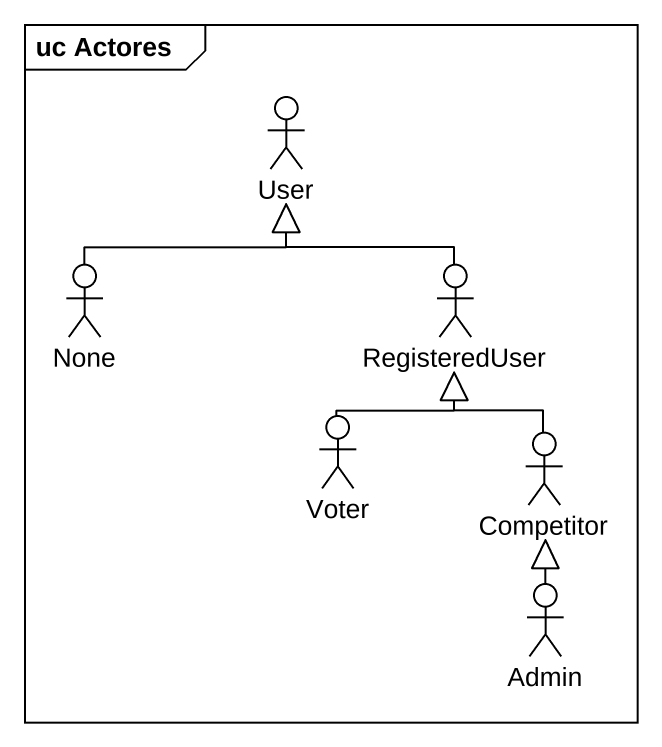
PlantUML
@startuml
mainframe uc Actores
actor User
actor None
actor RegisteredUser
actor Voter
actor Competitor
actor Admin
None -up-|> User
RegisteredUser -up-|> User
Voter -up-|> RegisteredUser
Competitor -up-|> RegisteredUser
Admin -up-|> Competitor
@enduml
